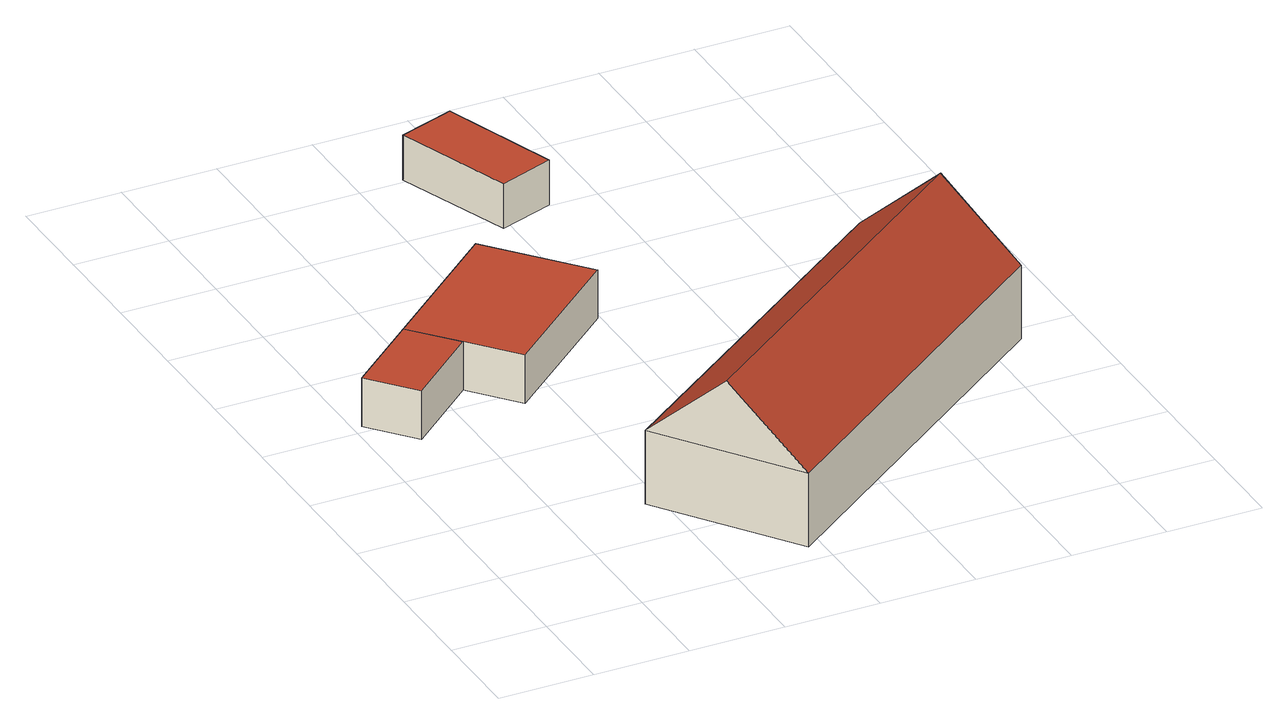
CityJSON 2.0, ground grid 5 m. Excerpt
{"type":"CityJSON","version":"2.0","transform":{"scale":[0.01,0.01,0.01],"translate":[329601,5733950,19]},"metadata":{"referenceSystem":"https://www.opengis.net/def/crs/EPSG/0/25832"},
"CityObjects":{
"building1":{"type":"Building","attributes":{"Geometrietyp2DReferenz":"3000","Gemeindeschluessel":"05170012","function":"31001_2723","roofType":"1000","measuredHeight":2.63},"address":[{"country":"Germany","locality":"Hamminkeln","thoroughfareNumber":"2","thoroughfareName":"Stallmannsweg"}],"geometry":[{"type":"Solid","lod":"2","boundaries":[[[[0,1,2,3]],[[4,5,1,0]],[[6,7,5,4]],[[3,2,7,6]],[[4,0,3,6]],[[1,5,7,2]]]],"semantics":{"surfaces":[{"type":"WallSurface"},{"type":"RoofSurface"},{"type":"GroundSurface"}],"values":[[0,0,0,0,1,2]]}}]},
"building2":{"type":"Building","attributes":{"Geometrietyp2DReferenz":"3000","Gemeindeschluessel":"05170012","function":"31001_2723","roofType":"1000","measuredHeight":2.62},"address":[{"country":"Germany","locality":"Hamminkeln","thoroughfareNumber":"2","thoroughfareName":"Stallmannsweg"}],"geometry":[{"type":"Solid","lod":"2","boundaries":[[[[8,9,10,11]],[[12,13,9,8]],[[3,2,13,12]],[[6,7,2,3]],[[11,10,7,6]],[[3,12,8,11,6]],[[9,13,2,7,10]]]],"semantics":{"surfaces":[{"type":"WallSurface"},{"type":"RoofSurface"},{"type":"GroundSurface"}],"values":[[0,0,0,0,0,1,2]]}}]},
"building3":{"type":"Building","attributes":{"Geometrietyp2DReferenz":"3000","Gemeindeschluessel":"05170012","function":"31001_1010","roofType":"3100","measuredHeight":7.85},"address":[{"country":"Germany","locality":"Hamminkeln","thoroughfareNumber":"2","thoroughfareName":"Stallmannsweg"}],"geometry":[{"type":"Solid","lod":"2","boundaries":[[[[14,15,16,17]],[[18,19,15,14]],[[20,21,19,18]],[[17,16,21,20]],[[14,22,18]],[[20,23,17]],[[17,23,22,14]],[[18,22,23,20]],[[15,19,21,16]]]],"semantics":{"surfaces":[{"type":"WallSurface"},{"type":"RoofSurface"},{"type":"GroundSurface"}],"values":[[0,0,0,0,0,0,1,1,2]]}}]},
"building4":{"type":"Building","attributes":{"Geometrietyp2DReferenz":"3000","Gemeindeschluessel":"05170012","function":"31001_2463","roofType":"1000","measuredHeight":2.45},"address":[{"country":"Germany","locality":"Hamminkeln","thoroughfareNumber":"2","thoroughfareName":"Stallmannsweg"}],"geometry":[{"type":"Solid","lod":"2","boundaries":[[[[24,25,26,27]],[[28,29,25,24]],[[30,31,29,28]],[[27,26,31,30]],[[28,24,27,30]],[[25,29,31,26]]]],"semantics":{"surfaces":[{"type":"WallSurface"},{"type":"RoofSurface"},{"type":"GroundSurface"}],"values":[[0,0,0,0,1,2]]}}]}
},
"vertices":[
[247,1820,343],[247,1820,80],[625,2144,80],[625,2144,343],[48,2053,343],[48,2053,80],[426,2376,343],[426,2376,80],
[1486,2463,343],[1486,2463,80],[1081,2936,80],[1081,2936,343],[831,1903,343],[831,1903,80],
[2663,2067,501],[2663,2067,102],[905,783,102],[905,783,501],[3167,1377,501],[3167,1377,102],[1416,85,501],[1416,85,102],[2915,1722,887],[1160,434,887],
[1532,4121,326],[1532,4121,82],[1236,4018,82],[1236,4018,326],[1748,3504,326],[1748,3504,82],[1459,3402,326],[1459,3402,82]
]}
